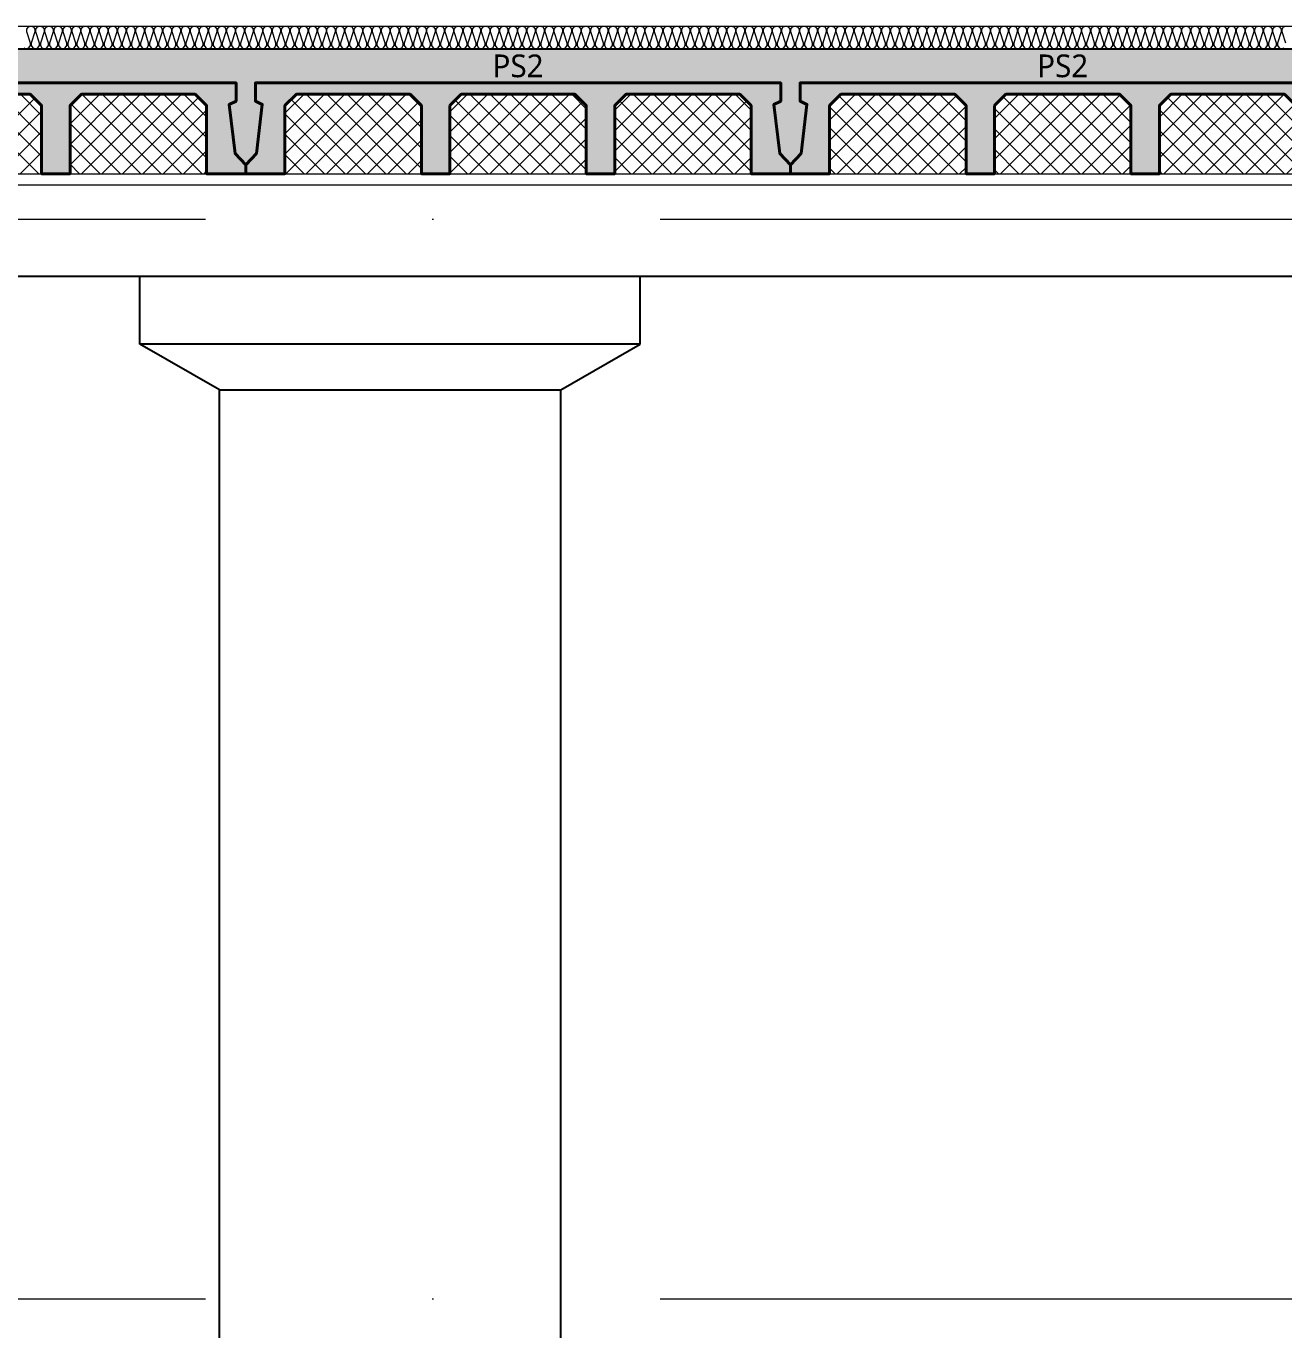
# Model space of a CAD drawing. Header units: millimetres. Extents: x 0 to 420000, y 0 to 297000.
# Drawn here: x 295412 to 300943, y 28563 to 34300 of the extents above; entities that cross this region are included whole.
import ezdxf
from ezdxf.enums import TextEntityAlignment as Align

# ---------------------------------------------------------------- set-up
doc = ezdxf.new("R2010")
doc.units = ezdxf.units.MM
doc.linetypes.add('0731_main_plan$0$form_$0$y-Landschaft$0$_$1$20120914_Verkehrsflächen_Grün$0$20120628_xref - Gammel$1$3_H-GL_F1_U3 - Default$0${ Offset Lines }', pattern=[0])
doc.linetypes.add('CEN', pattern=[62, 60, -1, 0, -1])
for name, color, linetype, lineweight in [('A-AXIS-LINE', 1, 'CEN', 15), ('A-CONC-LIN1', 2, 'Continuous', 40), ('A-CONC-LIN2', 7, 'Continuous', 25), ('A-ELEV-LIN2', 7, 'Continuous', 25), ('A-XXXX-INSL1', 15, 'Continuous', 18), ('A-XXXX-INSL2', 8, 'Continuous', 18)]:
    doc.layers.add(name, color=color, linetype=linetype, lineweight=lineweight)
doc.layers.add('A-CONC-SOLD', color=253, linetype='CEN')
doc.layers.add('A-XXXX-NPLT', color=144, linetype='Continuous', lineweight=15, plot=False)
doc.styles.add('맑은고딕', font='')
doc.styles.get('맑은고딕').set_extended_font_data('Malgun Gothic')

# ---------------------------------------------------------------- blocks, each defined once
blk = doc.blocks.new('axis(211208)')
at = {"layer": 'A-AXIS-LINE', "ltscale": 1000}
for p, q in [((4631788.1, -432118.7), (4955413.1, -432118.7)), ((4631788.1, -436868.7), (4955413.1, -436868.7))]:
    blk.add_line(p, q, dxfattribs=at)
blk = doc.blocks.new('PS2')
at = {"layer": 'A-CONC-SOLD'}
h = blk.add_hatch(color=256, dxfattribs=at)
h.dxf.hatch_style = 1
h.paths.add_polyline_path([(1197.5, 0), (-1197.5, 0), (-1197.5, -510), (-1150.5, -460), (-1125, -245), (-1155, -230), (-1155, -150), (1155, -150), (1155, -230), (1125, -245), (1150.5, -460), (1197.5, -510)])
h = blk.add_hatch(color=256, dxfattribs=at)
h.dxf.hatch_style = 1
h.paths.add_polyline_path([(-1150.5, -460), (-1197.5, -510), (-1197.5, -550), (-1025, -550), (-1025, -510), (-1025, -250), (-975, -200), (-475, -200), (-425, -250), (-425, -510), (-425, -550), (-300, -550), (-300, -510), (-300, -250), (-250, -200), (250, -200), (300, -250), (300, -510), (300, -550), (425, -550), (425, -510), (425, -250), (475, -200), (975, -200), (1025, -250), (1025, -510), (1025, -550), (1197.5, -550), (1197.5, -510), (1150.5, -460), (1125, -245), (1155, -230), (1155, -150), (-1155, -150), (-1155, -230), (-1125, -245)])
at = {"layer": 'A-XXXX-INSL2'}
h = blk.add_hatch(dxfattribs=at)
h.set_pattern_fill('ANSI37', color=256, scale=20)
h.set_pattern_definition([(45, (-289951.5, -41968), (-44.90128, 44.90128), []), (135, (-289951.5, -41968), (-44.90128, -44.90128), [])])
h.paths.add_polyline_path([(-975, -200), (-1025, -250), (-1025, -510), (-1025, -550), (-425, -550), (-425, -510), (-425, -250), (-475, -200)])
h.paths.add_polyline_path([(-250, -200), (-300, -250), (-300, -510), (-300, -550), (300, -550), (300, -510), (300, -250), (250, -200)])
h.paths.add_polyline_path([(425, -510), (425, -550), (1025, -550), (1025, -510), (1025, -250), (975, -200), (475, -200), (425, -250)])
at = {"layer": 'A-CONC-LIN1', "color": 2, "linetype": '0731_main_plan$0$form_$0$y-Landschaft$0$_$1$20120914_Verkehrsflächen_Grün$0$20120628_xref - Gammel$1$3_H-GL_F1_U3 - Default$0${ Offset Lines }'}
blk.add_lwpolyline([(-300, -250), (-300, -510), (-300, -510), (-300, -550), (-425, -550), (-425, -510), (-425, -510), (-425, -250), (-475, -200), (-975, -200), (-1025, -250), (-1025, -510), (-1025, -510), (-1025, -550), (-1197.5, -550), (-1197.5, -510), (-1150.5, -460), (-1125, -245), (-1155, -230), (-1155, -150), (1155, -150), (1155, -230), (1125, -245), (1150.5, -460), (1197.5, -510), (1197.5, -550), (1025, -550), (1025, -510), (1025, -510), (1025, -250), (975, -200), (475, -200), (425, -250), (425, -510), (425, -510), (425, -550), (300, -550), (300, -510), (300, -510), (300, -250), (250, -200), (-250, -200)], close=True, dxfattribs=at)
at = {"layer": 'A-CONC-LIN2'}
blk.add_line((-1197.5, 0), (1197.5, 0), dxfattribs=at)
at = {"layer": 'A-XXXX-NPLT'}
for p, q in [((-1025, -550), (-425, -550)), ((-300, -550), (300, -550)), ((425, -550), (1025, -550))]:
    blk.add_line(p, q, dxfattribs=at)
at = {"layer": 'A-XXXX-NPLT', "style": '맑은고딕'}
blk.add_text('PS2', height=100, dxfattribs=at).set_placement((0, -75), align=Align.MIDDLE)
blk = doc.blocks.new('지하2층')
at = {"layer": 'A-ELEV-LIN2'}
for p, q in [((4822823.8, -392368.7), (4877723.8, -392368.7)), ((4866223.8, -392668.7), (4866223.8, -392368.7)), ((4868423.8, -392668.7), (4868423.8, -392368.7)), ((4868423.8, -392668.7), (4866223.8, -392668.7)), ((4866573.8, -392868.7), (4866223.8, -392668.7)), ((4868073.8, -392868.7), (4868423.8, -392668.7)), ((4866573.8, -401118.7), (4866573.8, -392868.7)), ((4866573.8, -392868.7), (4868073.8, -392868.7)), ((4868073.8, -401118.7), (4868073.8, -392868.7))]:
    blk.add_line(p, q, dxfattribs=at)
at = {"layer": 'A-XXXX-INSL1'}
blk.add_lwpolyline([(4874723.8, -391968.7), (4834673.8, -391968.7), (4834673.8, -392418.7), (4833973.8, -392418.7), (4833973.8, -391968.7), (4825673.8, -391968.7)], dxfattribs=at)
at = {"layer": 'A-XXXX-INSL2'}
blk.add_line((4802023.8, -391268.7), (4878923.8, -391268.7), dxfattribs=at)
for points in [[(4865712.8, -391364.7), (4865723.8, -391368.7), (4865734.8, -391364.7), (4865741.8, -391354.7), (4865741.8, -391343.7), (4865725.8, -391293.7), (4865725.8, -391282.7), (4865732.8, -391272.7), (4865743.8, -391268.7), (4865754.8, -391272.7), (4865761.8, -391282.7), (4865761.8, -391293.7), (4865745.8, -391343.7), (4865745.8, -391354.7), (4865752.8, -391364.7), (4865763.8, -391368.7), (4865774.8, -391364.7), (4865781.8, -391354.7), (4865781.8, -391343.7), (4865765.8, -391293.7), (4865765.8, -391282.7), (4865772.8, -391272.7), (4865783.8, -391268.7), (4865794.8, -391272.7), (4865801.8, -391282.7), (4865801.8, -391293.7), (4865785.8, -391343.7), (4865785.8, -391354.7), (4865792.8, -391364.7), (4865803.8, -391368.7), (4865814.8, -391364.7), (4865821.8, -391354.7), (4865821.8, -391343.7), (4865805.8, -391293.7), (4865805.8, -391282.7), (4865812.8, -391272.7), (4865823.8, -391268.7), (4865834.8, -391272.7), (4865841.8, -391282.7), (4865841.8, -391293.7), (4865825.8, -391343.7), (4865825.8, -391354.7), (4865832.8, -391364.7), (4865843.8, -391368.7), (4865854.8, -391364.7), (4865861.8, -391354.7), (4865861.8, -391343.7), (4865845.8, -391293.7), (4865845.8, -391282.7), (4865852.8, -391272.7), (4865863.8, -391268.7), (4865874.8, -391272.7), (4865881.8, -391282.7), (4865881.8, -391293.7), (4865865.8, -391343.7), (4865865.8, -391354.7), (4865872.8, -391364.7), (4865883.8, -391368.7), (4865894.8, -391364.7), (4865901.8, -391354.7), (4865901.8, -391343.7), (4865885.8, -391293.7), (4865885.8, -391282.7), (4865892.8, -391272.7), (4865903.8, -391268.7), (4865914.8, -391272.7), (4865921.8, -391282.7), (4865921.8, -391293.7), (4865905.8, -391343.7), (4865905.8, -391354.7), (4865912.8, -391364.7), (4865923.8, -391368.7), (4865934.8, -391364.7), (4865941.8, -391354.7), (4865941.8, -391343.7), (4865925.8, -391293.7), (4865925.8, -391282.7), (4865932.8, -391272.7), (4865943.8, -391268.7), (4865954.8, -391272.7), (4865961.8, -391282.7), (4865961.8, -391293.7), (4865945.8, -391343.7), (4865945.8, -391354.7), (4865952.8, -391364.7), (4865963.8, -391368.7), (4865974.8, -391364.7), (4865981.8, -391354.7), (4865981.8, -391343.7), (4865965.8, -391293.7), (4865965.8, -391282.7), (4865972.8, -391272.7), (4865983.8, -391268.7), (4865994.8, -391272.7), (4866001.8, -391282.7), (4866001.8, -391293.7), (4865985.8, -391343.7), (4865985.8, -391354.7), (4865992.8, -391364.7), (4866003.8, -391368.7), (4866014.8, -391364.7), (4866021.8, -391354.7), (4866021.8, -391343.7), (4866005.8, -391293.7), (4866005.8, -391282.7), (4866012.8, -391272.7), (4866023.8, -391268.7), (4866034.8, -391272.7), (4866041.8, -391282.7), (4866041.8, -391293.7), (4866025.8, -391343.7), (4866025.8, -391354.7), (4866032.8, -391364.7), (4866043.8, -391368.7), (4866054.8, -391364.7), (4866061.8, -391354.7), (4866061.8, -391343.7), (4866045.8, -391293.7), (4866045.8, -391282.7), (4866052.8, -391272.7), (4866063.8, -391268.7), (4866074.8, -391272.7), (4866081.8, -391282.7), (4866081.8, -391293.7), (4866065.8, -391343.7), (4866065.8, -391354.7), (4866072.8, -391364.7), (4866083.8, -391368.7), (4866094.8, -391364.7), (4866101.8, -391354.7), (4866101.8, -391343.7), (4866085.8, -391293.7), (4866085.8, -391282.7), (4866092.8, -391272.7), (4866103.8, -391268.7), (4866114.8, -391272.7), (4866121.8, -391282.7), (4866121.8, -391293.7), (4866105.8, -391343.7), (4866105.8, -391354.7), (4866112.8, -391364.7), (4866123.8, -391368.7), (4866134.8, -391364.7), (4866141.8, -391354.7), (4866141.8, -391343.7), (4866125.8, -391293.7), (4866125.8, -391282.7), (4866132.8, -391272.7), (4866143.8, -391268.7), (4866154.8, -391272.7), (4866161.8, -391282.7), (4866161.8, -391293.7), (4866145.8, -391343.7), (4866145.8, -391354.7), (4866152.8, -391364.7), (4866163.8, -391368.7), (4866174.8, -391364.7), (4866181.8, -391354.7), (4866181.8, -391343.7), (4866165.8, -391293.7), (4866165.8, -391282.7), (4866172.8, -391272.7), (4866183.8, -391268.7), (4866194.8, -391272.7), (4866201.8, -391282.7), (4866201.8, -391293.7), (4866185.8, -391343.7), (4866185.8, -391354.7), (4866192.8, -391364.7), (4866203.8, -391368.7), (4866214.8, -391364.7), (4866221.8, -391354.7), (4866221.8, -391343.7), (4866205.8, -391293.7), (4866205.8, -391282.7), (4866212.8, -391272.7), (4866223.8, -391268.7), (4866234.8, -391272.7), (4866241.8, -391282.7), (4866241.8, -391293.7), (4866225.8, -391343.7), (4866225.8, -391354.7), (4866232.8, -391364.7), (4866243.8, -391368.7), (4866254.8, -391364.7), (4866261.8, -391354.7), (4866261.8, -391343.7), (4866245.8, -391293.7), (4866245.8, -391282.7), (4866252.8, -391272.7), (4866263.8, -391268.7), (4866274.8, -391272.7), (4866281.8, -391282.7), (4866281.8, -391293.7), (4866265.8, -391343.7), (4866265.8, -391354.7), (4866272.8, -391364.7), (4866283.8, -391368.7), (4866294.8, -391364.7), (4866301.8, -391354.7), (4866301.8, -391343.7), (4866285.8, -391293.7), (4866285.8, -391282.7), (4866292.8, -391272.7), (4866303.8, -391268.7), (4866314.8, -391272.7), (4866321.8, -391282.7), (4866321.8, -391293.7), (4866305.8, -391343.7), (4866305.8, -391354.7), (4866312.8, -391364.7), (4866323.8, -391368.7), (4866334.8, -391364.7), (4866341.8, -391354.7), (4866341.8, -391343.7), (4866325.8, -391293.7), (4866325.8, -391282.7), (4866332.8, -391272.7), (4866343.8, -391268.7), (4866354.8, -391272.7), (4866361.8, -391282.7), (4866361.8, -391293.7), (4866345.8, -391343.7), (4866345.8, -391354.7), (4866352.8, -391364.7), (4866363.8, -391368.7), (4866374.8, -391364.7), (4866381.8, -391354.7), (4866381.8, -391343.7), (4866365.8, -391293.7), (4866365.8, -391282.7), (4866372.8, -391272.7), (4866383.8, -391268.7), (4866394.8, -391272.7), (4866401.8, -391282.7), (4866401.8, -391293.7), (4866385.8, -391343.7), (4866385.8, -391354.7), (4866392.8, -391364.7), (4866403.8, -391368.7), (4866414.8, -391364.7), (4866421.8, -391354.7), (4866421.8, -391343.7), (4866405.8, -391293.7), (4866405.8, -391282.7), (4866412.8, -391272.7), (4866423.8, -391268.7), (4866434.8, -391272.7), (4866441.8, -391282.7), (4866441.8, -391293.7), (4866425.8, -391343.7), (4866425.8, -391354.7), (4866432.8, -391364.7), (4866443.8, -391368.7), (4866454.8, -391364.7), (4866461.8, -391354.7), (4866461.8, -391343.7), (4866445.8, -391293.7), (4866445.8, -391282.7), (4866452.8, -391272.7), (4866463.8, -391268.7), (4866474.8, -391272.7), (4866481.8, -391282.7), (4866481.8, -391293.7), (4866465.8, -391343.7), (4866465.8, -391354.7), (4866472.8, -391364.7), (4866483.8, -391368.7), (4866494.8, -391364.7), (4866501.8, -391354.7), (4866501.8, -391343.7), (4866485.8, -391293.7), (4866485.8, -391282.7), (4866492.8, -391272.7), (4866503.8, -391268.7), (4866514.8, -391272.7), (4866521.8, -391282.7), (4866521.8, -391293.7), (4866505.8, -391343.7), (4866505.8, -391354.7), (4866512.8, -391364.7), (4866523.8, -391368.7), (4866534.8, -391364.7), (4866541.8, -391354.7), (4866541.8, -391343.7), (4866525.8, -391293.7), (4866525.8, -391282.7), (4866532.8, -391272.7), (4866543.8, -391268.7), (4866554.8, -391272.7), (4866561.8, -391282.7), (4866561.8, -391293.7), (4866545.8, -391343.7), (4866545.8, -391354.7), (4866552.8, -391364.7), (4866563.8, -391368.7), (4866574.8, -391364.7), (4866581.8, -391354.7), (4866581.8, -391343.7), (4866565.8, -391293.7), (4866565.8, -391282.7), (4866572.8, -391272.7), (4866583.8, -391268.7), (4866594.8, -391272.7), (4866601.8, -391282.7), (4866601.8, -391293.7), (4866585.8, -391343.7), (4866585.8, -391354.7), (4866592.8, -391364.7), (4866603.8, -391368.7), (4866614.8, -391364.7), (4866621.8, -391354.7), (4866621.8, -391343.7), (4866605.8, -391293.7), (4866605.8, -391282.7), (4866612.8, -391272.7), (4866623.8, -391268.7), (4866634.8, -391272.7), (4866641.8, -391282.7), (4866641.8, -391293.7), (4866625.8, -391343.7), (4866625.8, -391354.7), (4866632.8, -391364.7), (4866643.8, -391368.7), (4866654.8, -391364.7), (4866661.8, -391354.7), (4866661.8, -391343.7), (4866645.8, -391293.7), (4866645.8, -391282.7), (4866652.8, -391272.7), (4866663.8, -391268.7), (4866674.8, -391272.7), (4866681.8, -391282.7), (4866681.8, -391293.7), (4866665.8, -391343.7), (4866665.8, -391354.7), (4866672.8, -391364.7), (4866683.8, -391368.7), (4866694.8, -391364.7), (4866701.8, -391354.7), (4866701.8, -391343.7), (4866685.8, -391293.7), (4866685.8, -391282.7), (4866692.8, -391272.7), (4866703.8, -391268.7), (4866714.8, -391272.7), (4866721.8, -391282.7), (4866721.8, -391293.7), (4866705.8, -391343.7), (4866705.8, -391354.7), (4866712.8, -391364.7), (4866723.8, -391368.7), (4866734.8, -391364.7), (4866741.8, -391354.7), (4866741.8, -391343.7), (4866725.8, -391293.7), (4866725.8, -391282.7), (4866732.8, -391272.7), (4866743.8, -391268.7), (4866754.8, -391272.7), (4866761.8, -391282.7), (4866761.8, -391293.7), (4866745.8, -391343.7), (4866745.8, -391354.7), (4866752.8, -391364.7), (4866763.8, -391368.7), (4866774.8, -391364.7), (4866781.8, -391354.7), (4866781.8, -391343.7), (4866765.8, -391293.7), (4866765.8, -391282.7), (4866772.8, -391272.7), (4866783.8, -391268.7), (4866794.8, -391272.7), (4866801.8, -391282.7), (4866801.8, -391293.7), (4866785.8, -391343.7), (4866785.8, -391354.7), (4866792.8, -391364.7), (4866803.8, -391368.7), (4866814.8, -391364.7), (4866821.8, -391354.7), (4866821.8, -391343.7), (4866805.8, -391293.7), (4866805.8, -391282.7), (4866812.8, -391272.7), (4866823.8, -391268.7), (4866834.8, -391272.7), (4866841.8, -391282.7), (4866841.8, -391293.7), (4866825.8, -391343.7), (4866825.8, -391354.7), (4866832.8, -391364.7), (4866843.8, -391368.7), (4866854.8, -391364.7), (4866861.8, -391354.7), (4866861.8, -391343.7), (4866845.8, -391293.7), (4866845.8, -391282.7), (4866852.8, -391272.7), (4866863.8, -391268.7), (4866874.8, -391272.7), (4866881.8, -391282.7), (4866881.8, -391293.7), (4866865.8, -391343.7), (4866865.8, -391354.7), (4866872.8, -391364.7), (4866883.8, -391368.7), (4866894.8, -391364.7), (4866901.8, -391354.7), (4866901.8, -391343.7), (4866885.8, -391293.7), (4866885.8, -391282.7), (4866892.8, -391272.7), (4866903.8, -391268.7), (4866914.8, -391272.7), (4866921.8, -391282.7), (4866921.8, -391293.7), (4866905.8, -391343.7), (4866905.8, -391354.7), (4866912.8, -391364.7), (4866923.8, -391368.7), (4866934.8, -391364.7), (4866941.8, -391354.7), (4866941.8, -391343.7), (4866925.8, -391293.7), (4866925.8, -391282.7), (4866932.8, -391272.7), (4866943.8, -391268.7), (4866954.8, -391272.7), (4866961.8, -391282.7), (4866961.8, -391293.7), (4866945.8, -391343.7), (4866945.8, -391354.7), (4866952.8, -391364.7), (4866963.8, -391368.7), (4866974.8, -391364.7), (4866981.8, -391354.7), (4866981.8, -391343.7), (4866965.8, -391293.7), (4866965.8, -391282.7), (4866972.8, -391272.7), (4866983.8, -391268.7), (4866994.8, -391272.7), (4867001.8, -391282.7), (4867001.8, -391293.7), (4866985.8, -391343.7), (4866985.8, -391354.7), (4866992.8, -391364.7), (4867003.8, -391368.7), (4867014.8, -391364.7), (4867021.8, -391354.7), (4867021.8, -391343.7), (4867005.8, -391293.7), (4867005.8, -391282.7), (4867012.8, -391272.7), (4867023.8, -391268.7), (4867034.8, -391272.7), (4867041.8, -391282.7), (4867041.8, -391293.7), (4867025.8, -391343.7), (4867025.8, -391354.7), (4867032.8, -391364.7), (4867043.8, -391368.7), (4867054.8, -391364.7), (4867061.8, -391354.7), (4867061.8, -391343.7), (4867045.8, -391293.7), (4867045.8, -391282.7), (4867052.8, -391272.7), (4867063.8, -391268.7), (4867074.8, -391272.7), (4867081.8, -391282.7), (4867081.8, -391293.7), (4867065.8, -391343.7), (4867065.8, -391354.7), (4867072.8, -391364.7), (4867083.8, -391368.7), (4867094.8, -391364.7), (4867101.8, -391354.7), (4867101.8, -391343.7), (4867085.8, -391293.7), (4867085.8, -391282.7), (4867092.8, -391272.7), (4867103.8, -391268.7), (4867114.8, -391272.7), (4867121.8, -391282.7), (4867121.8, -391293.7), (4867105.8, -391343.7), (4867105.8, -391354.7), (4867112.8, -391364.7), (4867123.8, -391368.7), (4867134.8, -391364.7), (4867141.8, -391354.7), (4867141.8, -391343.7), (4867125.8, -391293.7), (4867125.8, -391282.7), (4867132.8, -391272.7), (4867143.8, -391268.7), (4867154.8, -391272.7), (4867161.8, -391282.7), (4867161.8, -391293.7), (4867145.8, -391343.7), (4867145.8, -391354.7), (4867152.8, -391364.7), (4867163.8, -391368.7), (4867174.8, -391364.7), (4867181.8, -391354.7), (4867181.8, -391343.7), (4867165.8, -391293.7), (4867165.8, -391282.7), (4867172.8, -391272.7), (4867183.8, -391268.7), (4867194.8, -391272.7), (4867201.8, -391282.7), (4867201.8, -391293.7), (4867185.8, -391343.7), (4867185.8, -391354.7), (4867192.8, -391364.7), (4867203.8, -391368.7), (4867214.8, -391364.7), (4867221.8, -391354.7), (4867221.8, -391343.7), (4867205.8, -391293.7), (4867205.8, -391282.7), (4867212.8, -391272.7), (4867223.8, -391268.7), (4867234.8, -391272.7), (4867241.8, -391282.7), (4867241.8, -391293.7), (4867225.8, -391343.7), (4867225.8, -391354.7), (4867232.8, -391364.7), (4867243.8, -391368.7), (4867254.8, -391364.7), (4867261.8, -391354.7), (4867261.8, -391343.7), (4867245.8, -391293.7), (4867245.8, -391282.7), (4867252.8, -391272.7), (4867263.8, -391268.7), (4867274.8, -391272.7), (4867281.8, -391282.7), (4867281.8, -391293.7), (4867265.8, -391343.7), (4867265.8, -391354.7), (4867272.8, -391364.7), (4867283.8, -391368.7), (4867294.8, -391364.7), (4867301.8, -391354.7), (4867301.8, -391343.7), (4867285.8, -391293.7), (4867285.8, -391282.7), (4867292.8, -391272.7), (4867303.8, -391268.7), (4867314.8, -391272.7), (4867321.8, -391282.7), (4867321.8, -391293.7), (4867305.8, -391343.7), (4867305.8, -391354.7), (4867312.8, -391364.7), (4867323.8, -391368.7), (4867334.8, -391364.7), (4867341.8, -391354.7), (4867341.8, -391343.7), (4867325.8, -391293.7), (4867325.8, -391282.7), (4867332.8, -391272.7), (4867343.8, -391268.7), (4867354.8, -391272.7), (4867361.8, -391282.7), (4867361.8, -391293.7), (4867345.8, -391343.7), (4867345.8, -391354.7), (4867352.8, -391364.7), (4867363.8, -391368.7), (4867374.8, -391364.7), (4867381.8, -391354.7), (4867381.8, -391343.7), (4867365.8, -391293.7), (4867365.8, -391282.7), (4867372.8, -391272.7), (4867383.8, -391268.7), (4867394.8, -391272.7), (4867401.8, -391282.7), (4867401.8, -391293.7), (4867385.8, -391343.7), (4867385.8, -391354.7), (4867392.8, -391364.7), (4867403.8, -391368.7), (4867414.8, -391364.7), (4867421.8, -391354.7), (4867421.8, -391343.7), (4867405.8, -391293.7), (4867405.8, -391282.7), (4867412.8, -391272.7), (4867423.8, -391268.7), (4867434.8, -391272.7), (4867441.8, -391282.7), (4867441.8, -391293.7), (4867425.8, -391343.7), (4867425.8, -391354.7), (4867432.8, -391364.7), (4867443.8, -391368.7), (4867454.8, -391364.7), (4867461.8, -391354.7), (4867461.8, -391343.7), (4867445.8, -391293.7), (4867445.8, -391282.7), (4867452.8, -391272.7), (4867463.8, -391268.7), (4867474.8, -391272.7), (4867481.8, -391282.7), (4867481.8, -391293.7), (4867465.8, -391343.7), (4867465.8, -391354.7), (4867472.8, -391364.7), (4867483.8, -391368.7), (4867494.8, -391364.7), (4867501.8, -391354.7), (4867501.8, -391343.7), (4867485.8, -391293.7), (4867485.8, -391282.7), (4867492.8, -391272.7), (4867503.8, -391268.7), (4867514.8, -391272.7), (4867521.8, -391282.7), (4867521.8, -391293.7), (4867505.8, -391343.7), (4867505.8, -391354.7), (4867512.8, -391364.7), (4867523.8, -391368.7), (4867534.8, -391364.7), (4867541.8, -391354.7), (4867541.8, -391343.7), (4867525.8, -391293.7), (4867525.8, -391282.7), (4867532.8, -391272.7), (4867543.8, -391268.7), (4867554.8, -391272.7), (4867561.8, -391282.7), (4867561.8, -391293.7), (4867545.8, -391343.7), (4867545.8, -391354.7), (4867552.8, -391364.7), (4867563.8, -391368.7), (4867574.8, -391364.7), (4867581.8, -391354.7), (4867581.8, -391343.7), (4867565.8, -391293.7), (4867565.8, -391282.7), (4867572.8, -391272.7), (4867583.8, -391268.7), (4867594.8, -391272.7), (4867601.8, -391282.7), (4867601.8, -391293.7), (4867585.8, -391343.7), (4867585.8, -391354.7), (4867592.8, -391364.7), (4867603.8, -391368.7), (4867614.8, -391364.7), (4867621.8, -391354.7), (4867621.8, -391343.7), (4867605.8, -391293.7), (4867605.8, -391282.7), (4867612.8, -391272.7), (4867623.8, -391268.7), (4867634.8, -391272.7), (4867641.8, -391282.7), (4867641.8, -391293.7), (4867625.8, -391343.7), (4867625.8, -391354.7), (4867632.8, -391364.7), (4867643.8, -391368.7), (4867654.8, -391364.7), (4867661.8, -391354.7), (4867661.8, -391343.7), (4867645.8, -391293.7), (4867645.8, -391282.7), (4867652.8, -391272.7), (4867663.8, -391268.7), (4867674.8, -391272.7), (4867681.8, -391282.7), (4867681.8, -391293.7), (4867665.8, -391343.7), (4867665.8, -391354.7), (4867672.8, -391364.7), (4867683.8, -391368.7), (4867694.8, -391364.7), (4867701.8, -391354.7), (4867701.8, -391343.7), (4867685.8, -391293.7), (4867685.8, -391282.7), (4867692.8, -391272.7), (4867703.8, -391268.7), (4867714.8, -391272.7), (4867721.8, -391282.7), (4867721.8, -391293.7), (4867705.8, -391343.7), (4867705.8, -391354.7), (4867712.8, -391364.7), (4867723.8, -391368.7), (4867734.8, -391364.7), (4867741.8, -391354.7), (4867741.8, -391343.7), (4867725.8, -391293.7), (4867725.8, -391282.7), (4867732.8, -391272.7), (4867743.8, -391268.7), (4867754.8, -391272.7), (4867761.8, -391282.7), (4867761.8, -391293.7), (4867745.8, -391343.7), (4867745.8, -391354.7), (4867752.8, -391364.7), (4867763.8, -391368.7), (4867774.8, -391364.7), (4867781.8, -391354.7), (4867781.8, -391343.7), (4867765.8, -391293.7), (4867765.8, -391282.7), (4867772.8, -391272.7), (4867783.8, -391268.7), (4867794.8, -391272.7), (4867801.8, -391282.7), (4867801.8, -391293.7), (4867785.8, -391343.7), (4867785.8, -391354.7), (4867792.8, -391364.7), (4867803.8, -391368.7), (4867814.8, -391364.7), (4867821.8, -391354.7), (4867821.8, -391343.7), (4867805.8, -391293.7), (4867805.8, -391282.7), (4867812.8, -391272.7), (4867823.8, -391268.7), (4867834.8, -391272.7), (4867841.8, -391282.7), (4867841.8, -391293.7), (4867825.8, -391343.7), (4867825.8, -391354.7), (4867832.8, -391364.7), (4867843.8, -391368.7), (4867854.8, -391364.7), (4867861.8, -391354.7), (4867861.8, -391343.7), (4867845.8, -391293.7), (4867845.8, -391282.7), (4867852.8, -391272.7), (4867863.8, -391268.7), (4867874.8, -391272.7), (4867881.8, -391282.7), (4867881.8, -391293.7), (4867865.8, -391343.7), (4867865.8, -391354.7), (4867872.8, -391364.7), (4867883.8, -391368.7), (4867894.8, -391364.7), (4867901.8, -391354.7), (4867901.8, -391343.7), (4867885.8, -391293.7), (4867885.8, -391282.7), (4867892.8, -391272.7), (4867903.8, -391268.7), (4867914.8, -391272.7), (4867921.8, -391282.7), (4867921.8, -391293.7), (4867905.8, -391343.7), (4867905.8, -391354.7), (4867912.8, -391364.7), (4867923.8, -391368.7), (4867934.8, -391364.7), (4867941.8, -391354.7), (4867941.8, -391343.7), (4867925.8, -391293.7), (4867925.8, -391282.7), (4867932.8, -391272.7), (4867943.8, -391268.7), (4867954.8, -391272.7), (4867961.8, -391282.7), (4867961.8, -391293.7), (4867945.8, -391343.7), (4867945.8, -391354.7), (4867952.8, -391364.7), (4867963.8, -391368.7), (4867974.8, -391364.7), (4867981.8, -391354.7), (4867981.8, -391343.7), (4867965.8, -391293.7), (4867965.8, -391282.7), (4867972.8, -391272.7), (4867983.8, -391268.7), (4867994.8, -391272.7), (4868001.8, -391282.7), (4868001.8, -391293.7), (4867985.8, -391343.7), (4867985.8, -391354.7), (4867992.8, -391364.7), (4868003.8, -391368.7), (4868014.8, -391364.7), (4868021.8, -391354.7), (4868021.8, -391343.7), (4868005.8, -391293.7), (4868005.8, -391282.7), (4868012.8, -391272.7), (4868023.8, -391268.7), (4868034.8, -391272.7), (4868041.8, -391282.7), (4868041.8, -391293.7), (4868025.8, -391343.7), (4868025.8, -391354.7), (4868032.8, -391364.7), (4868043.8, -391368.7), (4868054.8, -391364.7), (4868061.8, -391354.7), (4868061.8, -391343.7), (4868045.8, -391293.7), (4868045.8, -391282.7), (4868052.8, -391272.7), (4868063.8, -391268.7), (4868074.8, -391272.7), (4868081.8, -391282.7), (4868081.8, -391293.7), (4868065.8, -391343.7), (4868065.8, -391354.7), (4868072.8, -391364.7), (4868083.8, -391368.7), (4868094.8, -391364.7), (4868101.8, -391354.7), (4868101.8, -391343.7), (4868085.8, -391293.7), (4868085.8, -391282.7), (4868092.8, -391272.7), (4868103.8, -391268.7), (4868114.8, -391272.7), (4868121.8, -391282.7), (4868121.8, -391293.7), (4868105.8, -391343.7), (4868105.8, -391354.7), (4868112.8, -391364.7), (4868123.8, -391368.7), (4868134.8, -391364.7), (4868141.8, -391354.7), (4868141.8, -391343.7), (4868125.8, -391293.7), (4868125.8, -391282.7), (4868132.8, -391272.7), (4868143.8, -391268.7), (4868154.8, -391272.7), (4868161.8, -391282.7), (4868161.8, -391293.7), (4868145.8, -391343.7), (4868145.8, -391354.7), (4868152.8, -391364.7), (4868163.8, -391368.7), (4868174.8, -391364.7), (4868181.8, -391354.7), (4868181.8, -391343.7), (4868165.8, -391293.7), (4868165.8, -391282.7), (4868172.8, -391272.7), (4868183.8, -391268.7), (4868194.8, -391272.7), (4868201.8, -391282.7), (4868201.8, -391293.7), (4868185.8, -391343.7), (4868185.8, -391354.7), (4868192.8, -391364.7), (4868203.8, -391368.7), (4868214.8, -391364.7), (4868221.8, -391354.7), (4868221.8, -391343.7), (4868205.8, -391293.7), (4868205.8, -391282.7), (4868212.8, -391272.7), (4868223.8, -391268.7), (4868234.8, -391272.7), (4868241.8, -391282.7), (4868241.8, -391293.7), (4868225.8, -391343.7), (4868225.8, -391354.7), (4868232.8, -391364.7), (4868243.8, -391368.7), (4868254.8, -391364.7), (4868261.8, -391354.7), (4868261.8, -391343.7), (4868245.8, -391293.7), (4868245.8, -391282.7), (4868252.8, -391272.7), (4868263.8, -391268.7), (4868274.8, -391272.7), (4868281.8, -391282.7), (4868281.8, -391293.7), (4868265.8, -391343.7), (4868265.8, -391354.7), (4868272.8, -391364.7), (4868283.8, -391368.7), (4868294.8, -391364.7), (4868301.8, -391354.7), (4868301.8, -391343.7), (4868285.8, -391293.7), (4868285.8, -391282.7), (4868292.8, -391272.7), (4868303.8, -391268.7), (4868314.8, -391272.7), (4868321.8, -391282.7), (4868321.8, -391293.7), (4868305.8, -391343.7), (4868305.8, -391354.7), (4868312.8, -391364.7), (4868323.8, -391368.7), (4868334.8, -391364.7), (4868341.8, -391354.7), (4868341.8, -391343.7), (4868325.8, -391293.7), (4868325.8, -391282.7), (4868332.8, -391272.7), (4868343.8, -391268.7), (4868354.8, -391272.7), (4868361.8, -391282.7), (4868361.8, -391293.7), (4868345.8, -391343.7), (4868345.8, -391354.7), (4868352.8, -391364.7), (4868363.8, -391368.7), (4868374.8, -391364.7), (4868381.8, -391354.7), (4868381.8, -391343.7), (4868365.8, -391293.7), (4868365.8, -391282.7), (4868372.8, -391272.7), (4868383.8, -391268.7), (4868394.8, -391272.7), (4868401.8, -391282.7), (4868401.8, -391293.7), (4868385.8, -391343.7), (4868385.8, -391354.7), (4868392.8, -391364.7), (4868403.8, -391368.7), (4868414.8, -391364.7), (4868421.8, -391354.7), (4868421.8, -391343.7), (4868405.8, -391293.7), (4868405.8, -391282.7), (4868412.8, -391272.7), (4868423.8, -391268.7), (4868434.8, -391272.7), (4868441.8, -391282.7), (4868441.8, -391293.7), (4868425.8, -391343.7), (4868425.8, -391354.7), (4868432.8, -391364.7), (4868443.8, -391368.7), (4868454.8, -391364.7), (4868461.8, -391354.7), (4868461.8, -391343.7), (4868445.8, -391293.7), (4868445.8, -391282.7), (4868452.8, -391272.7), (4868463.8, -391268.7), (4868474.8, -391272.7), (4868481.8, -391282.7), (4868481.8, -391293.7), (4868465.8, -391343.7), (4868465.8, -391354.7), (4868472.8, -391364.7), (4868483.8, -391368.7), (4868494.8, -391364.7), (4868501.8, -391354.7), (4868501.8, -391343.7), (4868485.8, -391293.7), (4868485.8, -391282.7), (4868492.8, -391272.7), (4868503.8, -391268.7), (4868514.8, -391272.7), (4868521.8, -391282.7), (4868521.8, -391293.7), (4868505.8, -391343.7), (4868505.8, -391354.7), (4868512.8, -391364.7), (4868523.8, -391368.7), (4868534.8, -391364.7), (4868541.8, -391354.7), (4868541.8, -391343.7), (4868525.8, -391293.7), (4868525.8, -391282.7), (4868532.8, -391272.7), (4868543.8, -391268.7), (4868554.8, -391272.7), (4868561.8, -391282.7), (4868561.8, -391293.7), (4868545.8, -391343.7), (4868545.8, -391354.7), (4868552.8, -391364.7), (4868563.8, -391368.7), (4868574.8, -391364.7), (4868581.8, -391354.7), (4868581.8, -391343.7), (4868565.8, -391293.7), (4868565.8, -391282.7), (4868572.8, -391272.7), (4868583.8, -391268.7), (4868594.8, -391272.7), (4868601.8, -391282.7), (4868601.8, -391293.7), (4868585.8, -391343.7), (4868585.8, -391354.7), (4868592.8, -391364.7), (4868603.8, -391368.7), (4868614.8, -391364.7), (4868621.8, -391354.7), (4868621.8, -391343.7), (4868605.8, -391293.7), (4868605.8, -391282.7), (4868612.8, -391272.7), (4868623.8, -391268.7), (4868634.8, -391272.7), (4868641.8, -391282.7), (4868641.8, -391293.7), (4868625.8, -391343.7), (4868625.8, -391354.7), (4868632.8, -391364.7), (4868643.8, -391368.7), (4868654.8, -391364.7), (4868661.8, -391354.7), (4868661.8, -391343.7), (4868645.8, -391293.7), (4868645.8, -391282.7), (4868652.8, -391272.7), (4868663.8, -391268.7), (4868674.8, -391272.7), (4868681.8, -391282.7), (4868681.8, -391293.7), (4868665.8, -391343.7), (4868665.8, -391354.7), (4868672.8, -391364.7), (4868683.8, -391368.7), (4868694.8, -391364.7), (4868701.8, -391354.7), (4868701.8, -391343.7), (4868685.8, -391293.7), (4868685.8, -391282.7), (4868692.8, -391272.7), (4868703.8, -391268.7), (4868714.8, -391272.7), (4868721.8, -391282.7), (4868721.8, -391293.7), (4868705.8, -391343.7), (4868705.8, -391354.7), (4868712.8, -391364.7), (4868723.8, -391368.7), (4868734.8, -391364.7), (4868741.8, -391354.7), (4868741.8, -391343.7), (4868725.8, -391293.7), (4868725.8, -391282.7), (4868732.8, -391272.7), (4868743.8, -391268.7), (4868754.8, -391272.7), (4868761.8, -391282.7), (4868761.8, -391293.7), (4868745.8, -391343.7), (4868745.8, -391354.7), (4868752.8, -391364.7), (4868763.8, -391368.7), (4868774.8, -391364.7), (4868781.8, -391354.7), (4868781.8, -391343.7), (4868765.8, -391293.7), (4868765.8, -391282.7), (4868772.8, -391272.7), (4868783.8, -391268.7), (4868794.8, -391272.7), (4868801.8, -391282.7), (4868801.8, -391293.7), (4868785.8, -391343.7), (4868785.8, -391354.7), (4868792.8, -391364.7), (4868803.8, -391368.7), (4868814.8, -391364.7), (4868821.8, -391354.7), (4868821.8, -391343.7), (4868805.8, -391293.7), (4868805.8, -391282.7), (4868812.8, -391272.7), (4868823.8, -391268.7), (4868834.8, -391272.7), (4868841.8, -391282.7), (4868841.8, -391293.7), (4868825.8, -391343.7), (4868825.8, -391354.7), (4868832.8, -391364.7), (4868843.8, -391368.7), (4868854.8, -391364.7), (4868861.8, -391354.7), (4868861.8, -391343.7), (4868845.8, -391293.7), (4868845.8, -391282.7), (4868852.8, -391272.7), (4868863.8, -391268.7), (4868874.8, -391272.7), (4868881.8, -391282.7), (4868881.8, -391293.7), (4868865.8, -391343.7), (4868865.8, -391354.7), (4868872.8, -391364.7), (4868883.8, -391368.7), (4868894.8, -391364.7), (4868901.8, -391354.7), (4868901.8, -391343.7), (4868885.8, -391293.7), (4868885.8, -391282.7), (4868892.8, -391272.7), (4868903.8, -391268.7), (4868914.8, -391272.7), (4868921.8, -391282.7), (4868921.8, -391293.7), (4868905.8, -391343.7), (4868905.8, -391354.7), (4868912.8, -391364.7), (4868923.8, -391368.7), (4868934.8, -391364.7), (4868941.8, -391354.7), (4868941.8, -391343.7), (4868925.8, -391293.7), (4868925.8, -391282.7), (4868932.8, -391272.7), (4868943.8, -391268.7), (4868954.8, -391272.7), (4868961.8, -391282.7), (4868961.8, -391293.7), (4868945.8, -391343.7), (4868945.8, -391354.7), (4868952.8, -391364.7), (4868963.8, -391368.7), (4868974.8, -391364.7), (4868981.8, -391354.7), (4868981.8, -391343.7), (4868965.8, -391293.7), (4868965.8, -391282.7), (4868972.8, -391272.7), (4868983.8, -391268.7), (4868994.8, -391272.7), (4869001.8, -391282.7), (4869001.8, -391293.7), (4868985.8, -391343.7), (4868985.8, -391354.7), (4868992.8, -391364.7), (4869003.8, -391368.7), (4869014.8, -391364.7), (4869021.8, -391354.7), (4869021.8, -391343.7), (4869005.8, -391293.7), (4869005.8, -391282.7), (4869012.8, -391272.7), (4869023.8, -391268.7), (4869034.8, -391272.7), (4869041.8, -391282.7), (4869041.8, -391293.7), (4869025.8, -391343.7), (4869025.8, -391354.7), (4869032.8, -391364.7), (4869043.8, -391368.7), (4869054.8, -391364.7), (4869061.8, -391354.7), (4869061.8, -391343.7), (4869045.8, -391293.7), (4869045.8, -391282.7), (4869052.8, -391272.7), (4869063.8, -391268.7), (4869074.8, -391272.7), (4869081.8, -391282.7), (4869081.8, -391293.7), (4869065.8, -391343.7), (4869065.8, -391354.7), (4869072.8, -391364.7), (4869083.8, -391368.7), (4869094.8, -391364.7), (4869101.8, -391354.7), (4869101.8, -391343.7), (4869085.8, -391293.7), (4869085.8, -391282.7), (4869092.8, -391272.7), (4869103.8, -391268.7), (4869114.8, -391272.7), (4869121.8, -391282.7), (4869121.8, -391293.7), (4869105.8, -391343.7), (4869105.8, -391354.7), (4869112.8, -391364.7), (4869123.8, -391368.7), (4869134.8, -391364.7), (4869141.8, -391354.7), (4869141.8, -391343.7), (4869125.8, -391293.7), (4869125.8, -391282.7), (4869132.8, -391272.7), (4869143.8, -391268.7), (4869154.8, -391272.7), (4869161.8, -391282.7), (4869161.8, -391293.7), (4869145.8, -391343.7), (4869145.8, -391354.7), (4869152.8, -391364.7), (4869163.8, -391368.7), (4869174.8, -391364.7), (4869181.8, -391354.7), (4869181.8, -391343.7), (4869165.8, -391293.7), (4869165.8, -391282.7), (4869172.8, -391272.7), (4869183.8, -391268.7), (4869194.8, -391272.7), (4869201.8, -391282.7), (4869201.8, -391293.7), (4869185.8, -391343.7), (4869185.8, -391354.7), (4869192.8, -391364.7), (4869203.8, -391368.7), (4869214.8, -391364.7), (4869221.8, -391354.7), (4869221.8, -391343.7), (4869205.8, -391293.7), (4869205.8, -391282.7), (4869212.8, -391272.7), (4869223.8, -391268.7), (4869234.8, -391272.7), (4869241.8, -391282.7), (4869241.8, -391293.7), (4869225.8, -391343.7), (4869225.8, -391354.7), (4869232.8, -391364.7), (4869243.8, -391368.7), (4869254.8, -391364.7), (4869261.8, -391354.7), (4869261.8, -391343.7), (4869245.8, -391293.7), (4869245.8, -391282.7), (4869252.8, -391272.7), (4869263.8, -391268.7), (4869274.8, -391272.7), (4869281.8, -391282.7), (4869281.8, -391293.7), (4869265.8, -391343.7), (4869265.8, -391354.7), (4869272.8, -391364.7), (4869283.8, -391368.7), (4869294.8, -391364.7), (4869301.8, -391354.7), (4869301.8, -391343.7), (4869285.8, -391293.7), (4869285.8, -391282.7), (4869292.8, -391272.7), (4869303.8, -391268.7), (4869314.8, -391272.7), (4869321.8, -391282.7), (4869321.8, -391293.7), (4869305.8, -391343.7), (4869305.8, -391354.7), (4869312.8, -391364.7), (4869323.8, -391368.7), (4869334.8, -391364.7), (4869341.8, -391354.7), (4869341.8, -391343.7), (4869325.8, -391293.7), (4869325.8, -391282.7), (4869332.8, -391272.7), (4869343.8, -391268.7), (4869354.8, -391272.7), (4869361.8, -391282.7), (4869361.8, -391293.7), (4869345.8, -391343.7), (4869345.8, -391354.7), (4869352.8, -391364.7), (4869363.8, -391368.7), (4869374.8, -391364.7), (4869381.8, -391354.7), (4869381.8, -391343.7), (4869365.8, -391293.7), (4869365.8, -391282.7), (4869372.8, -391272.7), (4869383.8, -391268.7), (4869394.8, -391272.7), (4869401.8, -391282.7), (4869401.8, -391293.7), (4869385.8, -391343.7), (4869385.8, -391354.7), (4869392.8, -391364.7), (4869403.8, -391368.7), (4869414.8, -391364.7), (4869421.8, -391354.7), (4869421.8, -391343.7), (4869405.8, -391293.7), (4869405.8, -391282.7), (4869412.8, -391272.7), (4869423.8, -391268.7), (4869434.8, -391272.7), (4869441.8, -391282.7), (4869441.8, -391293.7), (4869425.8, -391343.7), (4869425.8, -391354.7), (4869432.8, -391364.7), (4869443.8, -391368.7), (4869454.8, -391364.7), (4869461.8, -391354.7), (4869461.8, -391343.7), (4869445.8, -391293.7), (4869445.8, -391282.7), (4869452.8, -391272.7), (4869463.8, -391268.7), (4869474.8, -391272.7), (4869481.8, -391282.7), (4869481.8, -391293.7), (4869465.8, -391343.7), (4869465.8, -391354.7), (4869472.8, -391364.7), (4869483.8, -391368.7), (4869494.8, -391364.7), (4869501.8, -391354.7), (4869501.8, -391343.7), (4869485.8, -391293.7), (4869485.8, -391282.7), (4869492.8, -391272.7), (4869503.8, -391268.7), (4869514.8, -391272.7), (4869521.8, -391282.7), (4869521.8, -391293.7), (4869505.8, -391343.7), (4869505.8, -391354.7), (4869512.8, -391364.7), (4869523.8, -391368.7), (4869534.8, -391364.7), (4869541.8, -391354.7), (4869541.8, -391343.7), (4869525.8, -391293.7), (4869525.8, -391282.7), (4869532.8, -391272.7), (4869543.8, -391268.7), (4869554.8, -391272.7), (4869561.8, -391282.7), (4869561.8, -391293.7), (4869545.8, -391343.7), (4869545.8, -391354.7), (4869552.8, -391364.7), (4869563.8, -391368.7), (4869574.8, -391364.7), (4869581.8, -391354.7), (4869581.8, -391343.7), (4869565.8, -391293.7), (4869565.8, -391282.7), (4869572.8, -391272.7), (4869583.8, -391268.7), (4869594.8, -391272.7), (4869601.8, -391282.7), (4869601.8, -391293.7), (4869585.8, -391343.7), (4869585.8, -391354.7), (4869592.8, -391364.7), (4869603.8, -391368.7), (4869614.8, -391364.7), (4869621.8, -391354.7), (4869621.8, -391343.7), (4869605.8, -391293.7), (4869605.8, -391282.7), (4869612.8, -391272.7), (4869623.8, -391268.7), (4869634.8, -391272.7), (4869641.8, -391282.7), (4869641.8, -391293.7), (4869625.8, -391343.7), (4869625.8, -391354.7), (4869632.8, -391364.7), (4869643.8, -391368.7), (4869654.8, -391364.7), (4869661.8, -391354.7), (4869661.8, -391343.7), (4869645.8, -391293.7), (4869645.8, -391282.7), (4869652.8, -391272.7), (4869663.8, -391268.7), (4869674.8, -391272.7), (4869681.8, -391282.7), (4869681.8, -391293.7), (4869665.8, -391343.7), (4869665.8, -391354.7), (4869672.8, -391364.7), (4869683.8, -391368.7), (4869694.8, -391364.7), (4869701.8, -391354.7), (4869701.8, -391343.7), (4869685.8, -391293.7), (4869685.8, -391282.7), (4869692.8, -391272.7), (4869703.8, -391268.7), (4869714.8, -391272.7), (4869721.8, -391282.7), (4869721.8, -391293.7), (4869705.8, -391343.7), (4869705.8, -391354.7), (4869712.8, -391364.7), (4869723.8, -391368.7), (4869734.8, -391364.7), (4869741.8, -391354.7), (4869741.8, -391343.7), (4869725.8, -391293.7), (4869725.8, -391282.7), (4869732.8, -391272.7), (4869743.8, -391268.7), (4869754.8, -391272.7), (4869761.8, -391282.7), (4869761.8, -391293.7), (4869745.8, -391343.7), (4869745.8, -391354.7), (4869752.8, -391364.7), (4869763.8, -391368.7), (4869774.8, -391364.7), (4869781.8, -391354.7), (4869781.8, -391343.7), (4869765.8, -391293.7), (4869765.8, -391282.7), (4869772.8, -391272.7), (4869783.8, -391268.7), (4869794.8, -391272.7), (4869801.8, -391282.7), (4869801.8, -391293.7), (4869785.8, -391343.7), (4869785.8, -391354.7), (4869792.8, -391364.7), (4869803.8, -391368.7), (4869814.8, -391364.7), (4869821.8, -391354.7), (4869821.8, -391343.7), (4869805.8, -391293.7), (4869805.8, -391282.7), (4869812.8, -391272.7), (4869823.8, -391268.7), (4869834.8, -391272.7), (4869841.8, -391282.7), (4869841.8, -391293.7), (4869825.8, -391343.7), (4869825.8, -391354.7), (4869832.8, -391364.7), (4869843.8, -391368.7), (4869854.8, -391364.7), (4869861.8, -391354.7), (4869861.8, -391343.7), (4869845.8, -391293.7), (4869845.8, -391282.7), (4869852.8, -391272.7), (4869863.8, -391268.7), (4869874.8, -391272.7), (4869881.8, -391282.7), (4869881.8, -391293.7), (4869865.8, -391343.7), (4869865.8, -391354.7), (4869872.8, -391364.7), (4869883.8, -391368.7), (4869894.8, -391364.7), (4869901.8, -391354.7), (4869901.8, -391343.7), (4869885.8, -391293.7), (4869885.8, -391282.7), (4869892.8, -391272.7), (4869903.8, -391268.7), (4869914.8, -391272.7), (4869921.8, -391282.7), (4869921.8, -391293.7), (4869905.8, -391343.7), (4869905.8, -391354.7), (4869912.8, -391364.7), (4869923.8, -391368.7), (4869934.8, -391364.7), (4869941.8, -391354.7), (4869941.8, -391343.7), (4869925.8, -391293.7), (4869925.8, -391282.7), (4869932.8, -391272.7), (4869943.8, -391268.7), (4869954.8, -391272.7), (4869961.8, -391282.7), (4869961.8, -391293.7), (4869945.8, -391343.7), (4869945.8, -391354.7), (4869952.8, -391364.7), (4869963.8, -391368.7), (4869974.8, -391364.7), (4869981.8, -391354.7), (4869981.8, -391343.7), (4869965.8, -391293.7), (4869965.8, -391282.7), (4869972.8, -391272.7), (4869983.8, -391268.7), (4869994.8, -391272.7), (4870001.8, -391282.7), (4870001.8, -391293.7), (4869985.8, -391343.7), (4869985.8, -391354.7), (4869992.8, -391364.7), (4870003.8, -391368.7), (4870014.8, -391364.7), (4870021.8, -391354.7), (4870021.8, -391343.7), (4870005.8, -391293.7), (4870005.8, -391282.7), (4870012.8, -391272.7), (4870023.8, -391268.7), (4870034.8, -391272.7), (4870041.8, -391282.7), (4870041.8, -391293.7), (4870025.8, -391343.7), (4870025.8, -391354.7), (4870032.8, -391364.7), (4870043.8, -391368.7), (4870054.8, -391364.7), (4870061.8, -391354.7), (4870061.8, -391343.7), (4870045.8, -391293.7), (4870045.8, -391282.7), (4870052.8, -391272.7), (4870063.8, -391268.7), (4870074.8, -391272.7), (4870081.8, -391282.7), (4870081.8, -391293.7), (4870065.8, -391343.7), (4870065.8, -391354.7), (4870072.8, -391364.7), (4870083.8, -391368.7), (4870094.8, -391364.7), (4870101.8, -391354.7), (4870101.8, -391343.7), (4870085.8, -391293.7), (4870085.8, -391282.7), (4870092.8, -391272.7), (4870103.8, -391268.7), (4870114.8, -391272.7), (4870121.8, -391282.7), (4870121.8, -391293.7), (4870105.8, -391343.7), (4870105.8, -391354.7), (4870112.8, -391364.7), (4870123.8, -391368.7), (4870134.8, -391364.7), (4870141.8, -391354.7), (4870141.8, -391343.7), (4870125.8, -391293.7), (4870125.8, -391282.7), (4870132.8, -391272.7), (4870143.8, -391268.7), (4870154.8, -391272.7), (4870161.8, -391282.7), (4870161.8, -391293.7), (4870145.8, -391343.7), (4870145.8, -391354.7), (4870152.8, -391364.7), (4870163.8, -391368.7), (4870174.8, -391364.7), (4870181.8, -391354.7), (4870181.8, -391343.7), (4870165.8, -391293.7), (4870165.8, -391282.7), (4870172.8, -391272.7), (4870183.8, -391268.7), (4870194.8, -391272.7), (4870201.8, -391282.7), (4870201.8, -391293.7), (4870185.8, -391343.7), (4870185.8, -391354.7), (4870192.8, -391364.7), (4870203.8, -391368.7), (4870214.8, -391364.7), (4870221.8, -391354.7), (4870221.8, -391343.7), (4870205.8, -391293.7), (4870205.8, -391282.7), (4870212.8, -391272.7), (4870223.8, -391268.7), (4870234.8, -391272.7), (4870241.8, -391282.7), (4870241.8, -391293.7), (4870225.8, -391343.7), (4870225.8, -391354.7), (4870232.8, -391364.7), (4870243.8, -391368.7), (4870254.8, -391364.7), (4870261.8, -391354.7), (4870261.8, -391343.7), (4870245.8, -391293.7), (4870245.8, -391282.7), (4870252.8, -391272.7), (4870263.8, -391268.7), (4870274.8, -391272.7), (4870281.8, -391282.7), (4870281.8, -391293.7), (4870265.8, -391343.7), (4870265.8, -391354.7), (4870272.8, -391364.7), (4870283.8, -391368.7), (4870294.8, -391364.7), (4870301.8, -391354.7), (4870301.8, -391343.7), (4870285.8, -391293.7), (4870285.8, -391282.7), (4870292.8, -391272.7), (4870303.8, -391268.7), (4870314.8, -391272.7), (4870321.8, -391282.7), (4870321.8, -391293.7), (4870305.8, -391343.7), (4870305.8, -391354.7), (4870312.8, -391364.7), (4870323.8, -391368.7), (4870334.8, -391364.7), (4870341.8, -391354.7), (4870341.8, -391343.7), (4870325.8, -391293.7), (4870325.8, -391282.7), (4870332.8, -391272.7), (4870343.8, -391268.7), (4870354.8, -391272.7), (4870361.8, -391282.7), (4870361.8, -391293.7), (4870345.8, -391343.7), (4870345.8, -391354.7), (4870352.8, -391364.7), (4870363.8, -391368.7), (4870374.8, -391364.7), (4870381.8, -391354.7), (4870381.8, -391343.7), (4870365.8, -391293.7), (4870365.8, -391282.7), (4870372.8, -391272.7), (4870383.8, -391268.7), (4870394.8, -391272.7), (4870401.8, -391282.7), (4870401.8, -391293.7), (4870385.8, -391343.7), (4870385.8, -391354.7), (4870392.8, -391364.7), (4870403.8, -391368.7), (4870414.8, -391364.7), (4870421.8, -391354.7), (4870421.8, -391343.7), (4870405.8, -391293.7), (4870405.8, -391282.7), (4870412.8, -391272.7), (4870423.8, -391268.7), (4870434.8, -391272.7), (4870441.8, -391282.7), (4870441.8, -391293.7), (4870425.8, -391343.7), (4870425.8, -391354.7), (4870432.8, -391364.7), (4870443.8, -391368.7), (4870454.8, -391364.7), (4870461.8, -391354.7), (4870461.8, -391343.7), (4870445.8, -391293.7), (4870445.8, -391282.7), (4870452.8, -391272.7), (4870463.8, -391268.7), (4870474.8, -391272.7), (4870481.8, -391282.7), (4870481.8, -391293.7), (4870465.8, -391343.7), (4870465.8, -391354.7), (4870472.8, -391364.7), (4870483.8, -391368.7), (4870494.8, -391364.7), (4870501.8, -391354.7), (4870501.8, -391343.7), (4870485.8, -391293.7), (4870485.8, -391282.7), (4870492.8, -391272.7), (4870503.8, -391268.7), (4870514.8, -391272.7), (4870521.8, -391282.7), (4870521.8, -391293.7), (4870505.8, -391343.7), (4870505.8, -391354.7), (4870512.8, -391364.7), (4870523.8, -391368.7), (4870534.8, -391364.7), (4870541.8, -391354.7), (4870541.8, -391343.7), (4870525.8, -391293.7), (4870525.8, -391282.7), (4870532.8, -391272.7), (4870543.8, -391268.7), (4870554.8, -391272.7), (4870561.8, -391282.7), (4870561.8, -391293.7), (4870545.8, -391343.7), (4870545.8, -391354.7), (4870552.8, -391364.7), (4870563.8, -391368.7), (4870574.8, -391364.7), (4870581.8, -391354.7), (4870581.8, -391343.7), (4870565.8, -391293.7), (4870565.8, -391282.7), (4870572.8, -391272.7), (4870583.8, -391268.7), (4870594.8, -391272.7), (4870601.8, -391282.7), (4870601.8, -391293.7), (4870585.8, -391343.7), (4870585.8, -391354.7), (4870592.8, -391364.7), (4870603.8, -391368.7), (4870614.8, -391364.7), (4870621.8, -391354.7), (4870621.8, -391343.7), (4870605.8, -391293.7), (4870605.8, -391282.7), (4870612.8, -391272.7), (4870623.8, -391268.7), (4870634.8, -391272.7), (4870641.8, -391282.7), (4870641.8, -391293.7), (4870625.8, -391343.7), (4870625.8, -391354.7), (4870632.8, -391364.7), (4870643.8, -391368.7), (4870654.8, -391364.7), (4870661.8, -391354.7), (4870661.8, -391343.7), (4870645.8, -391293.7), (4870645.8, -391282.7), (4870652.8, -391272.7), (4870663.8, -391268.7), (4870674.8, -391272.7), (4870681.8, -391282.7), (4870681.8, -391293.7), (4870665.8, -391343.7), (4870665.8, -391354.7), (4870672.8, -391364.7), (4870683.8, -391368.7), (4870694.8, -391364.7), (4870701.8, -391354.7), (4870701.8, -391343.7), (4870685.8, -391293.7), (4870685.8, -391282.7), (4870692.8, -391272.7), (4870703.8, -391268.7), (4870714.8, -391272.7), (4870721.8, -391282.7), (4870721.8, -391293.7), (4870705.8, -391343.7), (4870705.8, -391354.7), (4870712.8, -391364.7), (4870723.8, -391368.7), (4870734.8, -391364.7), (4870741.8, -391354.7), (4870741.8, -391343.7), (4870725.8, -391293.7), (4870725.8, -391282.7), (4870732.8, -391272.7), (4870743.8, -391268.7), (4870754.8, -391272.7), (4870761.8, -391282.7), (4870761.8, -391293.7), (4870745.8, -391343.7), (4870745.8, -391354.7), (4870752.8, -391364.7), (4870763.8, -391368.7), (4870774.8, -391364.7), (4870781.8, -391354.7), (4870781.8, -391343.7), (4870765.8, -391293.7), (4870765.8, -391282.7), (4870772.8, -391272.7), (4870783.8, -391268.7), (4870794.8, -391272.7), (4870801.8, -391282.7), (4870801.8, -391293.7), (4870785.8, -391343.7), (4870785.8, -391354.7), (4870792.8, -391364.7), (4870803.8, -391368.7), (4870814.8, -391364.7), (4870821.8, -391354.7), (4870821.8, -391343.7), (4870805.8, -391293.7), (4870805.8, -391282.7), (4870812.8, -391272.7), (4870823.8, -391268.7), (4870834.8, -391272.7), (4870841.8, -391282.7), (4870841.8, -391293.7), (4870825.8, -391343.7), (4870825.8, -391354.7), (4870832.8, -391364.7), (4870843.8, -391368.7), (4870854.8, -391364.7), (4870861.8, -391354.7), (4870861.8, -391343.7), (4870845.8, -391293.7), (4870845.8, -391282.7), (4870852.8, -391272.7), (4870863.8, -391268.7), (4870874.8, -391272.7), (4870881.8, -391282.7), (4870881.8, -391293.7), (4870865.8, -391343.7), (4870865.8, -391354.7), (4870872.8, -391364.7), (4870883.8, -391368.7), (4870894.8, -391364.7), (4870901.8, -391354.7), (4870901.8, -391343.7), (4870885.8, -391293.7), (4870885.8, -391282.7), (4870892.8, -391272.7), (4870903.8, -391268.7), (4870914.8, -391272.7), (4870921.8, -391282.7), (4870921.8, -391293.7), (4870905.8, -391343.7), (4870905.8, -391354.7), (4870912.8, -391364.7), (4870923.8, -391368.7), (4870934.8, -391364.7), (4870941.8, -391354.7), (4870941.8, -391343.7), (4870925.8, -391293.7), (4870925.8, -391282.7), (4870932.8, -391272.7), (4870943.8, -391268.7), (4870954.8, -391272.7), (4870961.8, -391282.7), (4870961.8, -391293.7), (4870945.8, -391343.7), (4870945.8, -391354.7), (4870952.8, -391364.7), (4870963.8, -391368.7), (4870974.8, -391364.7), (4870981.8, -391354.7), (4870981.8, -391343.7), (4870965.8, -391293.7), (4870965.8, -391282.7), (4870972.8, -391272.7), (4870983.8, -391268.7), (4870994.8, -391272.7), (4871001.8, -391282.7), (4871001.8, -391293.7), (4870985.8, -391343.7), (4870985.8, -391354.7), (4870992.8, -391364.7), (4871003.8, -391368.7), (4871014.8, -391364.7), (4871021.8, -391354.7), (4871021.8, -391343.7), (4871005.8, -391293.7), (4871005.8, -391282.7), (4871012.8, -391272.7), (4871023.8, -391268.7), (4871034.8, -391272.7), (4871041.8, -391282.7), (4871041.8, -391293.7), (4871025.8, -391343.7), (4871025.8, -391354.7), (4871032.8, -391364.7), (4871043.8, -391368.7), (4871054.8, -391364.7), (4871061.8, -391354.7), (4871061.8, -391343.7), (4871045.8, -391293.7), (4871045.8, -391282.7), (4871052.8, -391272.7), (4871063.8, -391268.7), (4871074.8, -391272.7), (4871081.8, -391282.7), (4871081.8, -391293.7), (4871065.8, -391343.7), (4871065.8, -391354.7), (4871072.8, -391364.7), (4871083.8, -391368.7), (4871094.8, -391364.7), (4871101.8, -391354.7), (4871101.8, -391343.7), (4871085.8, -391293.7), (4871085.8, -391282.7), (4871092.8, -391272.7), (4871103.8, -391268.7), (4871114.8, -391272.7), (4871121.8, -391282.7), (4871121.8, -391293.7), (4871105.8, -391343.7), (4871105.8, -391354.7), (4871112.8, -391364.7), (4871123.8, -391368.7), (4871134.8, -391364.7), (4871141.8, -391354.7), (4871141.8, -391343.7), (4871125.8, -391293.7), (4871125.8, -391282.7), (4871132.8, -391272.7), (4871143.8, -391268.7), (4871154.8, -391272.7), (4871161.8, -391282.7), (4871161.8, -391293.7), (4871145.8, -391343.7), (4871145.8, -391354.7), (4871152.8, -391364.7), (4871163.8, -391368.7), (4871174.8, -391364.7), (4871181.8, -391354.7), (4871181.8, -391343.7), (4871165.8, -391293.7), (4871165.8, -391282.7), (4871172.8, -391272.7), (4871183.8, -391268.7), (4871194.8, -391272.7), (4871201.8, -391282.7), (4871201.8, -391293.7), (4871185.8, -391343.7), (4871185.8, -391354.7), (4871192.8, -391364.7), (4871203.8, -391368.7), (4871214.8, -391364.7), (4871221.8, -391354.7), (4871221.8, -391343.7), (4871205.8, -391293.7), (4871205.8, -391282.7), (4871212.8, -391272.7), (4871223.8, -391268.7), (4871234.8, -391272.7), (4871241.8, -391282.7), (4871241.8, -391293.7), (4871225.8, -391343.7), (4871225.8, -391354.7), (4871232.8, -391364.7), (4871243.8, -391368.7), (4871254.8, -391364.7)], [(4871261.8, -391343.7), (4871245.8, -391293.7), (4871245.8, -391282.7), (4871252.8, -391272.7), (4871263.8, -391268.7)]]:
    blk.add_lwpolyline(points, dxfattribs=at)
for p in [(4865491.3, -391368.7), (4867886.3, -391368.7), (4870281.3, -391368.7)]:
    blk.add_blockref('PS2', p)

msp = doc.modelspace()

# ---------------------------------------------------------------- block references
msp.add_blockref('지하2층', (-4570311.3, 425568.7))
at = {"layer": 'A-AXIS-LINE'}
msp.add_blockref('axis(211208)', (-4581588.1, 465568.7), dxfattribs=at)

doc.saveas('drawing.dxf')
